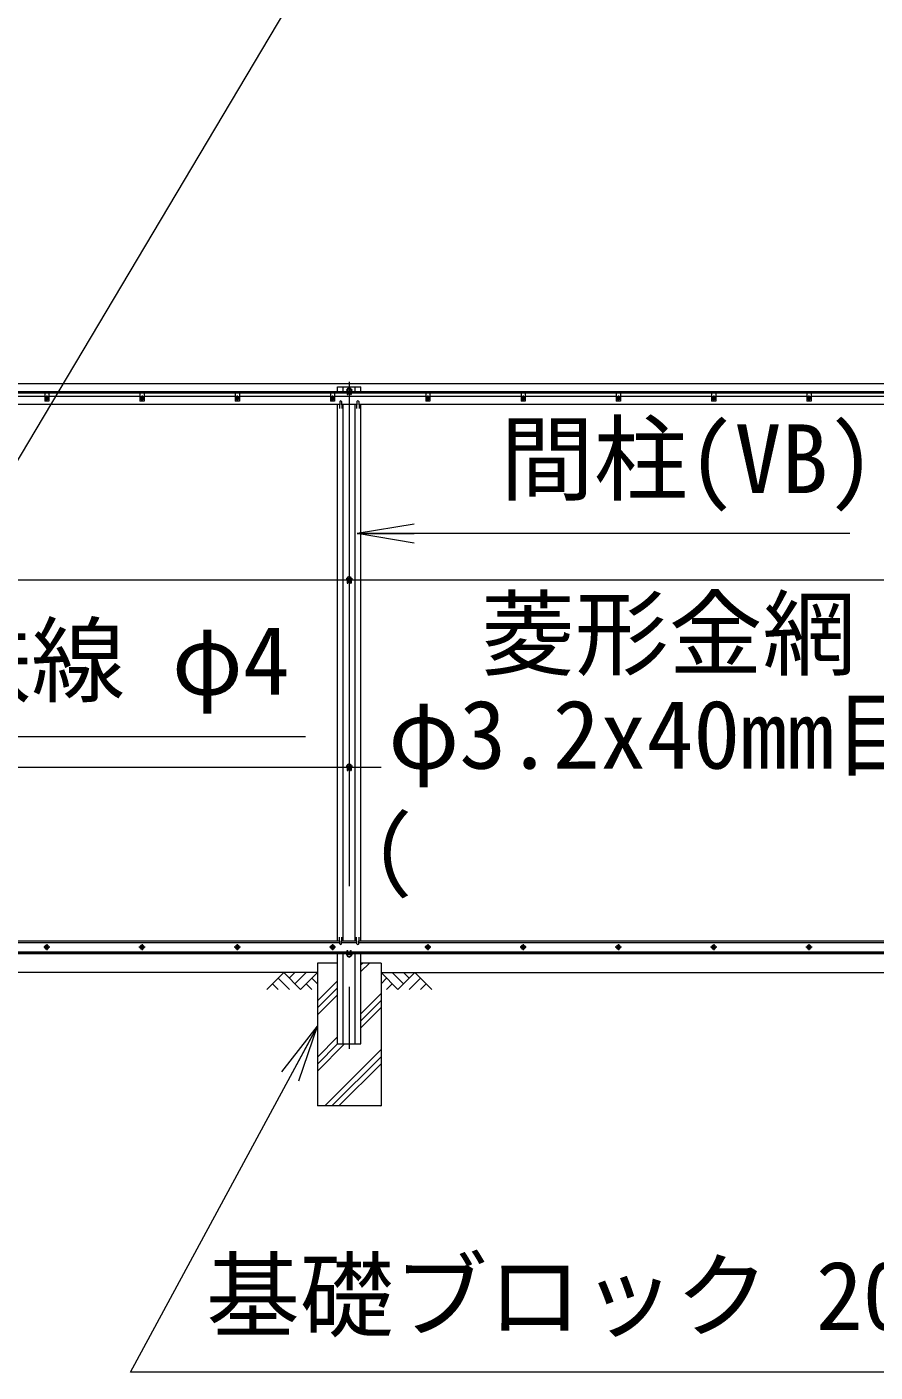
# Model space of a CAD drawing. Units: millimetres at full size; details may follow other scales. Extents: x -18900 to 18900, y -13365 to 13365.
# Drawn here: x -6991 to -4320, y -3912 to 325 of the extents above; entities that cross this region are included whole.
import ezdxf
from ezdxf.enums import TextEntityAlignment as Align

# ---------------------------------------------------------------- set-up
doc = ezdxf.new("R2010")
doc.units = ezdxf.units.MM
doc.header["$LTSCALE"] = 50
doc.linetypes.add('USER1', pattern=[50.8, 31.75, -6.35, 6.35, -6.35])
for name, color, linetype, lineweight in [('0-0_D-STR-TXT', 7, 'Continuous', 13), ('0-1_D-STR1', 1, 'Continuous', 18), ('0-2_D-BMK', 2, 'USER1', 13), ('0-3_D-STR3', 3, 'Continuous', 13), ('0-4_D-STR4', 7, 'Continuous', 18), ('0-5_D-BGD', 7, 'Continuous', 18), ('0-6_D-DCR-HCH', 7, 'Continuous', 13), ('0-8_0', 7, 'Continuous', 18)]:
    doc.layers.add(name, color=color, linetype=linetype, lineweight=lineweight)
doc.styles.add('ＭＳ ゴシック', font='')
doc.styles.get('ＭＳ ゴシック').set_extended_font_data('MS Gothic')

# ---------------------------------------------------------------- blocks, each defined once
blk = doc.blocks.new('_Open')
at = {"layer": '0-8_0'}
blk.add_line((-50, 8.33), (0, 0), dxfattribs=at)
blk.add_lwpolyline([(-50, -8.33), (0, 0), (-50, 0)], dxfattribs=at)

msp = doc.modelspace()

# ---------------------------------------------------------------- linework, layer by layer
at = {"layer": '0-0_D-STR-TXT'}
msp.add_line((-4399.57, -1271.31), (-5948.67, -1271.31), dxfattribs=at)
for points in [[(-6113.18, -1910.96), (-7514.16, -1910.96), (-7714.48, -1419.67)], [(-2928.85, -3912.31), (-6664.36, -3912.31), (-6076.54, -2824.47)]]:
    msp.add_lwpolyline(points, dxfattribs=at)
at = {"layer": '0-1_D-STR1'}
for p, q in [((-14075.58, -823.82), (-1175.58, -823.82)), ((-14075.58, -827.82), (-1175.58, -827.82)), ((-5994.58, -823.82), (-5994.58, -808.82)), ((-5956.58, -823.82), (-5956.58, -808.82)), ((-5939.08, -823.82), (-5939.08, -808.82)), ((-9945.29, -863.82), (-6005.88, -863.82)), ((-6012.08, -2553.82), (-6012.08, -863.82)), ((-6005.58, -855.44), (-6006.33, -876.94)), ((-5999.58, -855.44), (-5998.83, -876.94)), ((-5999.29, -863.82), (-5951.88, -863.82)), ((-5994.58, -2553.82), (-5994.58, -863.82)), ((-5956.58, -2553.82), (-5956.58, -863.82)), ((-5951.58, -855.44), (-5952.33, -876.94)), ((-5945.58, -855.44), (-5944.83, -876.94)), ((-5945.29, -863.82), (-4005.88, -863.82)), ((-5939.08, -2553.82), (-5939.08, -863.82)), ((-6005.58, -2563.48), (-6006.33, -2541.98)), ((-5999.58, -2563.48), (-5998.83, -2541.98)), ((-5951.58, -2563.48), (-5952.33, -2541.98)), ((-5945.58, -2563.48), (-5944.83, -2541.98)), ((-9945.25, -2553.82), (-6005.92, -2553.82)), ((-5999.25, -2553.82), (-5951.92, -2553.82)), ((-5945.25, -2553.82), (-4005.92, -2553.82)), ((-14075.58, -2589.82), (-1175.58, -2589.82)), ((-14075.58, -2593.82), (-1175.58, -2593.82)), ((-6012.08, -2878.82), (-6012.08, -2593.82)), ((-5994.58, -2878.82), (-5994.58, -2593.82)), ((-5956.58, -2878.82), (-5956.58, -2593.82)), ((-5939.08, -2878.82), (-5939.08, -2593.82)), ((-6012.08, -2878.82), (-5939.08, -2878.82))]:
    msp.add_line(p, q, dxfattribs=at)
msp.add_lwpolyline([(-6012.08, -823.82), (-6012.08, -808.82), (-5939.08, -808.82)], dxfattribs=at)
for centre, start, end in [((-6002.58, -856.69), 22.61986, 157.38014), ((-5948.58, -856.69), 22.61986, 157.38014), ((-6002.58, -2562.23), 202.61986, 337.38014), ((-5948.58, -2562.23), 202.61986, 337.38014)]:
    msp.add_arc(centre, 3.25, start, end, dxfattribs=at)
at = {"layer": '0-2_D-BMK'}
for p, q in [((-5975.58, -793.82), (-5975.58, -2893.82)), ((-6935.52, -843.82), (-6920.64, -843.82)), ((-6928.08, -836.38), (-6928.08, -851.26)), ((-6635.52, -843.82), (-6620.64, -843.82)), ((-6628.08, -836.38), (-6628.08, -851.26)), ((-6335.52, -843.82), (-6320.64, -843.82)), ((-6328.08, -836.38), (-6328.08, -851.26)), ((-6035.52, -843.82), (-6020.64, -843.82)), ((-6028.08, -836.38), (-6028.08, -851.26)), ((-5965.58, -819.32), (-5985.58, -819.32)), ((-5735.52, -843.82), (-5720.64, -843.82)), ((-5728.08, -836.38), (-5728.08, -851.26)), ((-5435.52, -843.82), (-5420.64, -843.82)), ((-5428.08, -836.38), (-5428.08, -851.26)), ((-5135.52, -843.82), (-5120.64, -843.82)), ((-5128.08, -836.38), (-5128.08, -851.26)), ((-4835.52, -843.82), (-4820.64, -843.82)), ((-4828.08, -836.38), (-4828.08, -851.26)), ((-4535.52, -843.82), (-4520.64, -843.82)), ((-4528.08, -836.38), (-4528.08, -851.26)), ((-5965.58, -1413.82), (-5985.58, -1413.82)), ((-5965.58, -2003.82), (-5985.58, -2003.82)), ((-6918.41, -2573.82), (-6937.76, -2573.82)), ((-6928.08, -2564.15), (-6928.08, -2583.49)), ((-6618.41, -2573.82), (-6637.76, -2573.82)), ((-6628.08, -2564.15), (-6628.08, -2583.49)), ((-6318.41, -2573.82), (-6337.76, -2573.82)), ((-6328.08, -2564.15), (-6328.08, -2583.49)), ((-6018.41, -2573.82), (-6037.76, -2573.82)), ((-6028.08, -2564.15), (-6028.08, -2583.49)), ((-5718.41, -2573.82), (-5737.76, -2573.82)), ((-5728.08, -2564.15), (-5728.08, -2583.49)), ((-5418.41, -2573.82), (-5437.76, -2573.82)), ((-5428.08, -2564.15), (-5428.08, -2583.49)), ((-5118.41, -2573.82), (-5137.76, -2573.82)), ((-5128.08, -2564.15), (-5128.08, -2583.49)), ((-4818.41, -2573.82), (-4837.76, -2573.82)), ((-4828.08, -2564.15), (-4828.08, -2583.49)), ((-4518.41, -2573.82), (-4537.76, -2573.82)), ((-4528.08, -2564.15), (-4528.08, -2583.49)), ((-5965.58, -2598.32), (-5985.58, -2598.32))]:
    msp.add_line(p, q, dxfattribs=at)
at = {"layer": '0-3_D-STR3'}
for p, q in [((-7688.79, -2165.08), (-3958.7, 4105.69)), ((-13193.9, -798.82), (-1175.58, -798.82)), ((-7221.58, -838.82), (-6934.58, -838.82)), ((-6934.58, -827.82), (-6934.58, -853.82)), ((-6921.58, -827.82), (-6934.58, -827.82)), ((-6921.58, -827.82), (-6921.58, -853.82)), ((-6921.58, -838.82), (-6634.58, -838.82)), ((-6634.58, -827.82), (-6634.58, -853.82)), ((-6621.58, -827.82), (-6634.58, -827.82)), ((-6621.58, -827.82), (-6621.58, -853.82)), ((-6621.58, -838.82), (-6334.58, -838.82)), ((-6334.58, -827.82), (-6334.58, -853.82)), ((-6321.58, -827.82), (-6334.58, -827.82)), ((-6321.58, -827.82), (-6321.58, -853.82)), ((-6321.58, -838.82), (-6034.58, -838.82)), ((-6034.58, -827.82), (-6034.58, -853.82)), ((-6021.58, -827.82), (-6034.58, -827.82)), ((-6021.58, -827.82), (-6021.58, -853.82)), ((-6021.58, -838.82), (-5734.58, -838.82)), ((-5975.58, -811.81), (-5982.08, -815.57)), ((-5982.08, -815.57), (-5982.08, -823.07)), ((-5982.08, -823.07), (-5975.58, -826.82)), ((-5981.83, -823.22), (-5981.83, -833.32)), ((-5981.83, -833.32), (-5979.83, -833.32)), ((-5979.83, -824.37), (-5979.83, -833.32)), ((-5969.08, -815.57), (-5975.58, -811.81)), ((-5975.58, -826.82), (-5969.08, -823.07)), ((-5971.33, -824.37), (-5971.33, -833.32)), ((-5971.33, -833.32), (-5969.33, -833.32)), ((-5969.33, -823.22), (-5969.33, -833.32)), ((-5969.08, -823.07), (-5969.08, -815.57)), ((-5734.58, -827.82), (-5734.58, -853.82)), ((-5721.58, -827.82), (-5734.58, -827.82)), ((-5721.58, -827.82), (-5721.58, -853.82)), ((-5721.58, -838.82), (-5434.58, -838.82)), ((-5434.58, -827.82), (-5434.58, -853.82)), ((-5421.58, -827.82), (-5434.58, -827.82)), ((-5421.58, -827.82), (-5421.58, -853.82)), ((-5421.58, -838.82), (-5134.58, -838.82)), ((-5134.58, -827.82), (-5134.58, -853.82)), ((-5121.58, -827.82), (-5134.58, -827.82)), ((-5121.58, -827.82), (-5121.58, -853.82)), ((-5121.58, -838.82), (-4834.58, -838.82)), ((-4834.58, -827.82), (-4834.58, -853.82)), ((-4821.58, -827.82), (-4834.58, -827.82)), ((-4821.58, -827.82), (-4821.58, -853.82)), ((-4821.58, -838.82), (-4534.58, -838.82)), ((-4534.58, -827.82), (-4534.58, -853.82)), ((-4521.58, -827.82), (-4534.58, -827.82)), ((-4521.58, -827.82), (-4521.58, -853.82)), ((-4521.58, -838.82), (-4234.58, -838.82)), ((-6921.58, -853.82), (-6934.58, -853.82)), ((-6621.58, -853.82), (-6634.58, -853.82)), ((-6321.58, -853.82), (-6334.58, -853.82)), ((-6021.58, -853.82), (-6034.58, -853.82)), ((-5721.58, -853.82), (-5734.58, -853.82)), ((-5421.58, -853.82), (-5434.58, -853.82)), ((-5121.58, -853.82), (-5134.58, -853.82)), ((-4821.58, -853.82), (-4834.58, -853.82)), ((-4521.58, -853.82), (-4534.58, -853.82)), ((-1178.72, -1417.82), (-13958.38, -1417.82)), ((-5981.83, -1417.72), (-5981.83, -1427.82)), ((-5981.83, -1427.82), (-5979.83, -1427.82)), ((-5979.83, -1418.87), (-5979.83, -1427.82)), ((-5971.33, -1418.87), (-5971.33, -1427.82)), ((-5971.33, -1427.82), (-5969.33, -1427.82)), ((-5969.33, -1417.72), (-5969.33, -1427.82)), ((-5875.58, -2007.82), (-13958.38, -2007.82)), ((-5975.58, -1996.31), (-5982.08, -2000.07)), ((-5982.08, -2000.07), (-5982.08, -2007.57)), ((-5982.08, -2007.57), (-5975.58, -2011.32)), ((-5981.83, -2007.72), (-5981.83, -2017.82)), ((-5981.83, -2017.82), (-5979.83, -2017.82)), ((-5979.83, -2008.87), (-5979.83, -2017.82)), ((-5969.08, -2000.07), (-5975.58, -1996.31)), ((-5975.58, -2011.32), (-5969.08, -2007.57)), ((-5971.33, -2008.87), (-5971.33, -2017.82)), ((-5971.33, -2017.82), (-5969.33, -2017.82)), ((-5969.33, -2007.72), (-5969.33, -2017.82)), ((-5969.08, -2007.57), (-5969.08, -2000.07)), ((-9945.42, -2558.82), (-6005.75, -2558.82)), ((-5999.42, -2558.82), (-5951.75, -2558.82)), ((-5981.83, -2594.42), (-5981.83, -2584.32)), ((-5981.83, -2584.32), (-5979.83, -2584.32)), ((-5979.83, -2593.27), (-5979.83, -2584.32)), ((-5971.33, -2593.27), (-5971.33, -2584.32)), ((-5971.33, -2584.32), (-5969.33, -2584.32)), ((-5969.33, -2594.42), (-5969.33, -2584.32)), ((-5945.42, -2558.82), (-4005.75, -2558.82)), ((-14075.58, -2588.82), (-1175.58, -2588.82)), ((-5975.58, -2590.81), (-5982.08, -2594.57)), ((-5982.08, -2594.57), (-5982.08, -2602.07)), ((-5982.08, -2602.07), (-5975.58, -2605.82)), ((-5969.08, -2594.57), (-5975.58, -2590.81)), ((-5975.58, -2605.82), (-5969.08, -2602.07)), ((-5969.08, -2602.07), (-5969.08, -2594.57))]:
    msp.add_line(p, q, dxfattribs=at)
for points in [[(-6928.08, -838.07), (-6933.06, -840.94), (-6933.06, -846.69), (-6928.08, -849.57), (-6923.11, -846.69), (-6923.11, -840.94)], [(-6628.08, -838.07), (-6633.06, -840.94), (-6633.06, -846.69), (-6628.08, -849.57), (-6623.11, -846.69), (-6623.11, -840.94)], [(-6328.08, -838.07), (-6333.06, -840.94), (-6333.06, -846.69), (-6328.08, -849.57), (-6323.11, -846.69), (-6323.11, -840.94)], [(-6028.08, -838.07), (-6033.06, -840.94), (-6033.06, -846.69), (-6028.08, -849.57), (-6023.11, -846.69), (-6023.11, -840.94)], [(-5728.08, -838.07), (-5733.06, -840.94), (-5733.06, -846.69), (-5728.08, -849.57), (-5723.11, -846.69), (-5723.11, -840.94)], [(-5428.08, -838.07), (-5433.06, -840.94), (-5433.06, -846.69), (-5428.08, -849.57), (-5423.11, -846.69), (-5423.11, -840.94)], [(-5128.08, -838.07), (-5133.06, -840.94), (-5133.06, -846.69), (-5128.08, -849.57), (-5123.11, -846.69), (-5123.11, -840.94)], [(-4828.08, -838.07), (-4833.06, -840.94), (-4833.06, -846.69), (-4828.08, -849.57), (-4823.11, -846.69), (-4823.11, -840.94)], [(-4528.08, -838.07), (-4533.06, -840.94), (-4533.06, -846.69), (-4528.08, -849.57), (-4523.11, -846.69), (-4523.11, -840.94)], [(-5969.08, -1410.07), (-5975.58, -1406.31), (-5982.08, -1410.07), (-5982.08, -1417.57), (-5975.58, -1421.32), (-5969.08, -1417.57)], [(-6928.08, -2568.07), (-6933.06, -2570.94), (-6933.06, -2576.69), (-6928.08, -2579.57), (-6923.11, -2576.69), (-6923.11, -2570.94)], [(-6628.08, -2568.07), (-6633.06, -2570.94), (-6633.06, -2576.69), (-6628.08, -2579.57), (-6623.11, -2576.69), (-6623.11, -2570.94)], [(-6328.08, -2568.07), (-6333.06, -2570.94), (-6333.06, -2576.69), (-6328.08, -2579.57), (-6323.11, -2576.69), (-6323.11, -2570.94)], [(-6028.08, -2568.07), (-6033.06, -2570.94), (-6033.06, -2576.69), (-6028.08, -2579.57), (-6023.11, -2576.69), (-6023.11, -2570.94)], [(-5728.08, -2568.07), (-5733.06, -2570.94), (-5733.06, -2576.69), (-5728.08, -2579.57), (-5723.11, -2576.69), (-5723.11, -2570.94)], [(-5428.08, -2568.07), (-5433.06, -2570.94), (-5433.06, -2576.69), (-5428.08, -2579.57), (-5423.11, -2576.69), (-5423.11, -2570.94)], [(-5128.08, -2568.07), (-5133.06, -2570.94), (-5133.06, -2576.69), (-5128.08, -2579.57), (-5123.11, -2576.69), (-5123.11, -2570.94)], [(-4828.08, -2568.07), (-4833.06, -2570.94), (-4833.06, -2576.69), (-4828.08, -2579.57), (-4823.11, -2576.69), (-4823.11, -2570.94)], [(-4528.08, -2568.07), (-4533.06, -2570.94), (-4533.06, -2576.69), (-4528.08, -2579.57), (-4523.11, -2576.69), (-4523.11, -2570.94)]]:
    msp.add_lwpolyline(points, close=True, dxfattribs=at)
for centre, radius in [((-6928.08, -843.82), 4.98), ((-6628.08, -843.82), 4.98), ((-6328.08, -843.82), 4.98), ((-6028.08, -843.82), 4.98), ((-5975.58, -819.32), 6.25), ((-5728.08, -843.82), 4.98), ((-5428.08, -843.82), 4.98), ((-5128.08, -843.82), 4.98), ((-4828.08, -843.82), 4.98), ((-4528.08, -843.82), 4.98), ((-5975.58, -1413.82), 6.25), ((-5975.58, -2003.82), 6.25), ((-6928.08, -2573.82), 6.5), ((-6928.08, -2573.82), 4.98), ((-6628.08, -2573.82), 6.5), ((-6628.08, -2573.82), 4.98), ((-6328.08, -2573.82), 6.5), ((-6328.08, -2573.82), 4.98), ((-6028.08, -2573.82), 6.5), ((-6028.08, -2573.82), 4.98), ((-5728.08, -2573.82), 6.5), ((-5728.08, -2573.82), 4.98), ((-5428.08, -2573.82), 6.5), ((-5428.08, -2573.82), 4.98), ((-5128.08, -2573.82), 6.5), ((-5128.08, -2573.82), 4.98), ((-4828.08, -2573.82), 6.5), ((-4828.08, -2573.82), 4.98), ((-4528.08, -2573.82), 6.5), ((-4528.08, -2573.82), 4.98), ((-5975.58, -2598.32), 6.25)]:
    msp.add_circle(centre, radius, dxfattribs=at)
at = {"layer": '0-4_D-STR4'}
for p, q in [((-6075.58, -2623.82), (-6075.58, -3073.82)), ((-6012.08, -2623.82), (-6075.58, -2623.82)), ((-5875.58, -2623.82), (-5939.08, -2623.82)), ((-5875.58, -2623.82), (-5875.58, -3073.82)), ((-5875.58, -3073.82), (-6075.58, -3073.82))]:
    msp.add_line(p, q, dxfattribs=at)
at = {"layer": '0-5_D-BGD'}
for p, q in [((-6075.58, -2653.82), (-9875.58, -2653.82)), ((-5875.58, -2653.82), (-4075.58, -2653.82))]:
    msp.add_line(p, q, dxfattribs=at)
at = {"layer": '0-6_D-DCR-HCH'}
for p, q in [((-5939.08, -2650.88), (-5912.02, -2623.82)), ((-5939.08, -2628.78), (-5934.12, -2623.82)), ((-6182.01, -2653.82), (-6235.22, -2707.03)), ((-6182.01, -2653.82), (-6128.8, -2707.03)), ((-6164.27, -2671.56), (-6146.53, -2653.82)), ((-6146.53, -2689.29), (-6111.06, -2653.82)), ((-6128.8, -2707.03), (-6075.58, -2653.82)), ((-5822.37, -2707.03), (-5875.58, -2653.82)), ((-5804.64, -2689.29), (-5840.11, -2653.82)), ((-5769.16, -2653.82), (-5822.37, -2707.03)), ((-5786.81, -2671.65), (-5804.64, -2653.82)), ((-5769.16, -2653.82), (-5715.95, -2707.03)), ((-6217.48, -2689.29), (-6199.66, -2707.03)), ((-6199.75, -2671.56), (-6164.11, -2707.03)), ((-6111.06, -2689.29), (-6093.24, -2707.03)), ((-6093.32, -2671.56), (-6075.58, -2689.21)), ((-6075.58, -2743.19), (-6012.08, -2679.69)), ((-6075.58, -2765.28), (-6012.08, -2701.78)), ((-5857.85, -2671.56), (-5875.58, -2689.21)), ((-5840.11, -2689.29), (-5857.93, -2707.03)), ((-5751.42, -2671.56), (-5787.06, -2707.03)), ((-5733.69, -2689.29), (-5751.5, -2707.03)), ((-6075.58, -2787.38), (-6012.08, -2723.88)), ((-5939.08, -2783.46), (-5875.58, -2719.96)), ((-5939.08, -2805.56), (-5875.58, -2742.06)), ((-5939.08, -2827.66), (-5875.58, -2764.16)), ((-6075.58, -2919.96), (-6012.08, -2856.46)), ((-6075.58, -2942.06), (-6012.08, -2878.56)), ((-6075.58, -2964.16), (-5990.25, -2878.82)), ((-6052.66, -3073.82), (-5875.58, -2896.74)), ((-6030.57, -3073.82), (-5875.58, -2918.84)), ((-6008.47, -3073.82), (-5875.58, -2940.93)), ((-5875.89, -3073.82), (-5875.58, -3073.52))]:
    msp.add_line(p, q, dxfattribs=at)

# ---------------------------------------------------------------- block references
at = {"layer": '0-0_D-STR-TXT', "xscale": 3.6, "yscale": 3.6}
for p, rotation in [((-5950.67, -1271.31), 180), ((-6075.58, -2822.71), 61.61523)]:
    msp.add_blockref('_Open', p, dxfattribs=dict(at, rotation=rotation))

# ---------------------------------------------------------------- texts
at = {"layer": '0-0_D-STR-TXT', "style": 'ＭＳ ゴシック'}
for s, p in [('間柱(VB)', (-5500.59, -1208.97)), ('菱形金網', (-5560.36, -1759.8)), ('鉄線 φ4', (-7272.44, -1844.04)), ('φ3.2x40mm目', (-5852.74, -2076.77)), ('（\u3000\u3000   \u3000\u3000）', (-6072.03, -2456.89)), ('基礎ブロック 200x200x450', (-6426.06, -3844.25))]:
    msp.add_text(s, height=216.6, dxfattribs=at).set_placement(p, align=Align.BOTTOM_LEFT)

doc.saveas('drawing.dxf')
